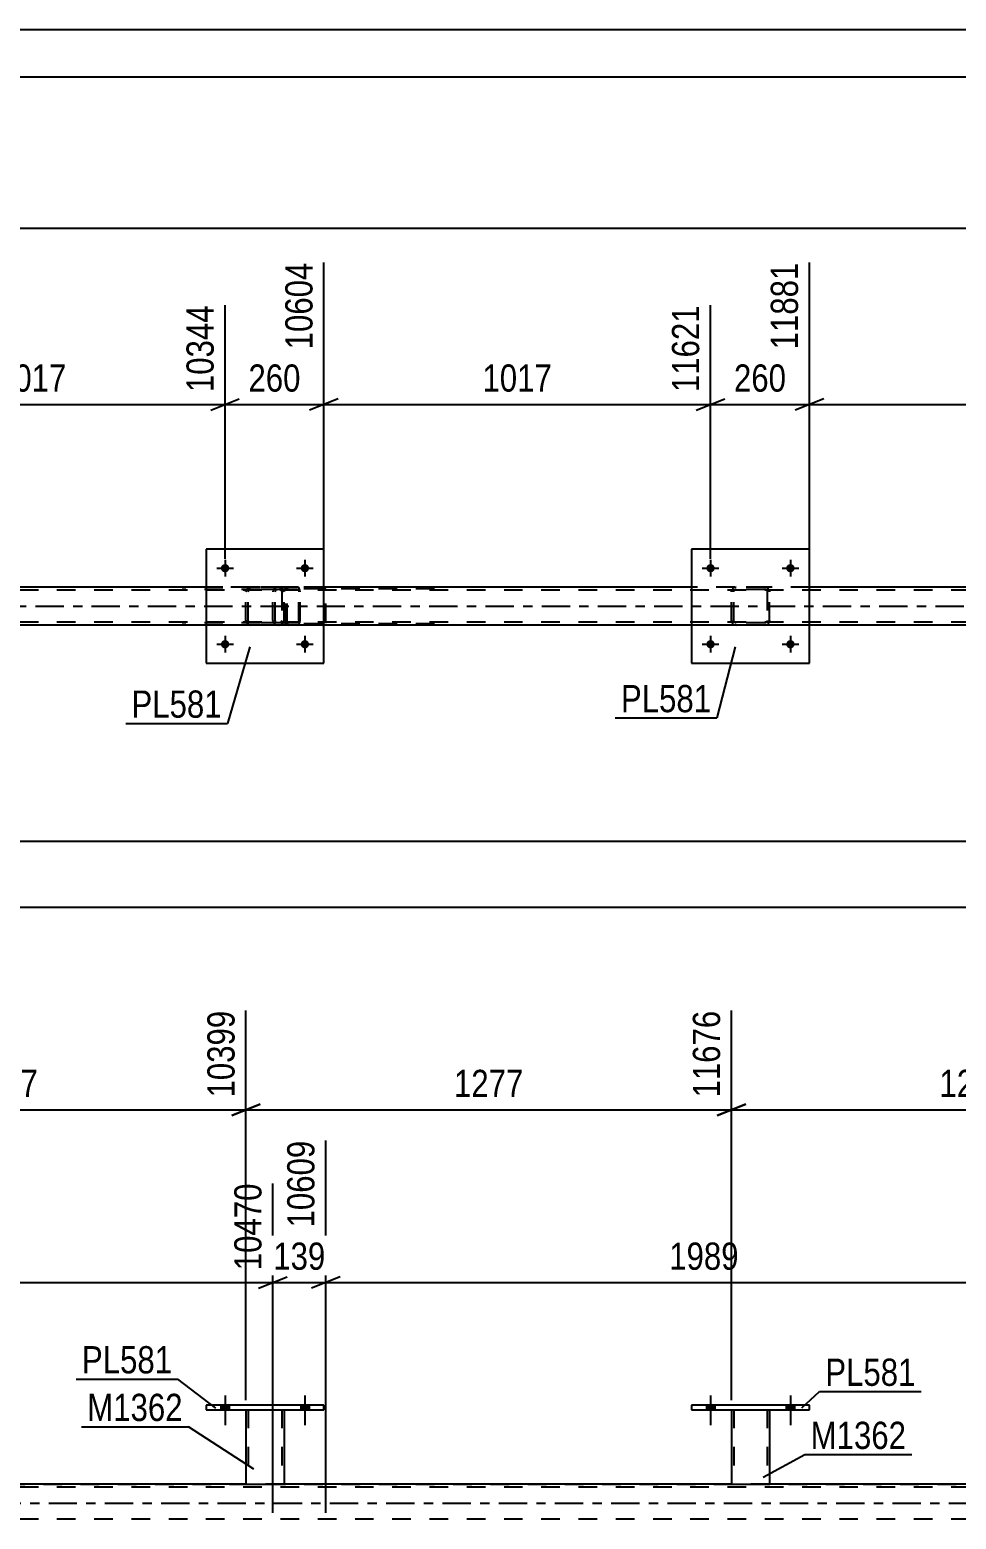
# Model space of a CAD drawing. Header units: millimetres. Extents: x -74 to 767, y -439 to 155.
# Drawn here: x 384.3 to 481.8, y -1.7 to 155 of the extents above; entities that cross this region are included whole.
import ezdxf

# ---------------------------------------------------------------- set-up
doc = ezdxf.new("R2010")
doc.units = ezdxf.units.MM
doc.linetypes.add('DXK_LINE_DOT2', pattern=[3.9198, 1.9599, -1.9599])
doc.linetypes.add('DXK_LINE_DOT3', pattern=[5.9187, 2.979, -0.9799, 0.9799, -0.9799])
doc.styles.add('Arial Narrow', font='ARIALN.TTF', dxfattribs={"height": 0.2})

# ---------------------------------------------------------------- blocks, each defined once
blk = doc.blocks.new('Unknown-814185030-1135')
at = {"color": 5, "linetype": 'Continuous'}
for p, q in [((767.06, 155), (-73.94, 155)), ((762.06, 150), (-68.94, 150))]:
    blk.add_line(p, q, dxfattribs=at)
blk = doc.blocks.new('Bolt-814185030-2474 - 2456')
at = {"linetype": 'Continuous'}
for points in [[(456.35, 98.36, -1), (455.47, 98.36, -1)], [(464.75, 98.36, -1), (463.87, 98.36, -1)]]:
    blk.add_hatch(color=1, dxfattribs=at).paths.add_polyline_path(points)
at = {"color": 1, "linetype": 'Continuous'}
for p, q in [((455.91, 99.24), (455.91, 97.48)), ((464.31, 99.24), (464.31, 97.48)), ((455.03, 98.36), (456.79, 98.36)), ((463.43, 98.36), (465.19, 98.36))]:
    blk.add_line(p, q, dxfattribs=at)
blk = doc.blocks.new('Bolt-814185030-2475 - 2456')
at = {"linetype": 'Continuous'}
for points in [[(456.35, 90.36, -1), (455.47, 90.36, -1)], [(464.75, 90.36, -1), (463.87, 90.36, -1)]]:
    blk.add_hatch(color=1, dxfattribs=at).paths.add_polyline_path(points)
at = {"color": 1, "linetype": 'Continuous'}
for p, q in [((455.91, 91.24), (455.91, 89.48)), ((464.31, 91.24), (464.31, 89.48)), ((455.03, 90.36), (456.79, 90.36)), ((463.43, 90.36), (465.19, 90.36))]:
    blk.add_line(p, q, dxfattribs=at)
blk = doc.blocks.new('Bolt-814185030-2476 - 2456')
at = {"linetype": 'Continuous'}
for points in [[(405.27, 98.36, -1), (404.39, 98.36, -1)], [(413.67, 98.36, -1), (412.79, 98.36, -1)]]:
    blk.add_hatch(color=1, dxfattribs=at).paths.add_polyline_path(points)
at = {"color": 1, "linetype": 'Continuous'}
for p, q in [((404.83, 99.24), (404.83, 97.48)), ((413.23, 99.24), (413.23, 97.48)), ((403.95, 98.36), (405.71, 98.36)), ((412.35, 98.36), (414.11, 98.36))]:
    blk.add_line(p, q, dxfattribs=at)
blk = doc.blocks.new('Bolt-814185030-2477 - 2456')
at = {"linetype": 'Continuous'}
for points in [[(405.27, 90.36, -1), (404.39, 90.36, -1)], [(413.67, 90.36, -1), (412.79, 90.36, -1)]]:
    blk.add_hatch(color=1, dxfattribs=at).paths.add_polyline_path(points)
at = {"color": 1, "linetype": 'Continuous'}
for p, q in [((404.83, 91.24), (404.83, 89.48)), ((413.23, 91.24), (413.23, 89.48)), ((403.95, 90.36), (405.71, 90.36)), ((412.35, 90.36), (414.11, 90.36))]:
    blk.add_line(p, q, dxfattribs=at)
blk = doc.blocks.new('Part-814185030-2602 - 2456')
at = {"color": 7, "linetype": 'DXK_LINE_DOT2'}
for p, q in [((639.97, 96.04), (35.67, 96.04)), ((415.23, 96.36), (402.83, 96.36)), ((466.31, 96.36), (453.91, 96.36)), ((639.97, 92.68), (35.67, 92.68)), ((636.85, 92.36), (45.27, 92.36)), ((415.23, 92.36), (402.83, 92.36)), ((466.31, 92.36), (453.91, 92.36))]:
    blk.add_line(p, q, dxfattribs=at)
at = {"color": 2, "linetype": 'Continuous'}
for p, q in [((402.83, 96.36), (364.15, 96.36)), ((453.91, 96.36), (415.23, 96.36)), ((504.99, 96.36), (466.31, 96.36)), ((402.83, 92.36), (364.15, 92.36)), ((453.91, 92.36), (415.23, 92.36)), ((504.99, 92.36), (466.31, 92.36))]:
    blk.add_line(p, q, dxfattribs=at)
at = {"color": 7, "linetype": 'DXK_LINE_DOT3'}
blk.add_line((35.67, 94.36), (639.97, 94.36), dxfattribs=at)
blk = doc.blocks.new('Part-814185030-2545 - 2456')
at = {"color": 2, "linetype": 'Continuous'}
for p, q in [((466.31, 100.36), (453.91, 100.36)), ((453.91, 100.36), (453.91, 88.36)), ((466.31, 88.36), (466.31, 100.36)), ((453.91, 88.36), (466.31, 88.36))]:
    blk.add_line(p, q, dxfattribs=at)
blk = doc.blocks.new('Part-814185030-2546 - 2456')
at = {"color": 7, "linetype": 'DXK_LINE_DOT2'}
for p, q in [((458.11, 95.88), (458.15, 96.07)), ((458.15, 96.07), (458.11, 95.88)), ((458.11, 92.84), (458.11, 95.88)), ((458.35, 95.88), (458.37, 95.98)), ((458.35, 92.84), (458.35, 95.88)), ((458.37, 95.98), (458.42, 96.05)), ((458.41, 96.33), (458.59, 96.36)), ((458.59, 96.36), (458.41, 96.33)), ((458.42, 96.05), (458.5, 96.11)), ((458.5, 96.11), (458.59, 96.12)), ((461.63, 96.36), (458.59, 96.36)), ((461.63, 96.12), (458.59, 96.12)), ((461.63, 96.36), (461.81, 96.33)), ((461.81, 96.33), (461.63, 96.36)), ((461.63, 96.12), (461.72, 96.11)), ((461.72, 96.11), (461.8, 96.05)), ((461.8, 96.05), (461.85, 95.98)), ((461.85, 95.98), (461.87, 95.88)), ((461.87, 95.88), (461.87, 92.84)), ((462.07, 96.07), (462.11, 95.88)), ((462.11, 95.88), (462.07, 96.07)), ((462.11, 92.84), (462.11, 95.88)), ((458.15, 92.66), (458.11, 92.84)), ((458.11, 92.84), (458.15, 92.66)), ((458.37, 92.75), (458.35, 92.84)), ((458.42, 92.67), (458.37, 92.75)), ((458.5, 92.62), (458.42, 92.67)), ((458.59, 92.6), (458.5, 92.62)), ((461.63, 92.6), (458.59, 92.6)), ((461.72, 92.62), (461.63, 92.6)), ((461.8, 92.67), (461.72, 92.62)), ((461.85, 92.75), (461.8, 92.67)), ((461.87, 92.84), (461.85, 92.75)), ((462.11, 92.84), (462.07, 92.66)), ((462.07, 92.66), (462.11, 92.84)), ((458.59, 92.36), (458.41, 92.4)), ((458.41, 92.4), (458.59, 92.36)), ((461.63, 92.36), (458.59, 92.36)), ((461.81, 92.4), (461.63, 92.36)), ((461.63, 92.36), (461.81, 92.4))]:
    blk.add_line(p, q, dxfattribs=at)
at = {"color": 7, "linetype": 'DXK_LINE_DOT3'}
blk.add_line((460.11, 94.36), (460.11, 94.36), dxfattribs=at)
at = {"color": 7, "linetype": 'DXK_LINE_DOT2'}
for centre, start, end in [((458.59, 95.88), 112.5, 157.5), ((458.59, 95.88), 112.5, 157.5), ((461.63, 95.88), 22.5, 67.5), ((461.63, 95.88), 22.5, 67.5), ((458.59, 92.84), 202.5, 247.5), ((458.59, 92.84), 202.5, 247.5), ((461.63, 92.84), 292.5, 337.5), ((461.63, 92.84), 292.5, 337.5)]:
    blk.add_arc(centre, 0.48, start, end, dxfattribs=at)
blk = doc.blocks.new('Part-814185030-2551 - 2456')
at = {"color": 2, "linetype": 'Continuous'}
for p, q in [((415.23, 100.36), (402.83, 100.36)), ((402.83, 100.36), (402.83, 88.36)), ((415.23, 88.36), (415.23, 100.36)), ((402.83, 88.36), (415.23, 88.36))]:
    blk.add_line(p, q, dxfattribs=at)
blk = doc.blocks.new('Part-814185030-2552 - 2456')
at = {"color": 7, "linetype": 'DXK_LINE_DOT2'}
for p, q in [((407.03, 95.88), (407.07, 96.07)), ((407.07, 96.07), (407.03, 95.88)), ((407.03, 92.84), (407.03, 95.88)), ((407.27, 95.88), (407.29, 95.98)), ((407.27, 92.84), (407.27, 95.88)), ((407.29, 95.98), (407.34, 96.05)), ((407.33, 96.33), (407.51, 96.36)), ((407.51, 96.36), (407.33, 96.33)), ((407.34, 96.05), (407.42, 96.11)), ((407.42, 96.11), (407.51, 96.12)), ((410.55, 96.36), (407.51, 96.36)), ((410.55, 96.12), (407.51, 96.12)), ((410.55, 96.36), (410.73, 96.33)), ((410.73, 96.33), (410.55, 96.36)), ((410.55, 96.12), (410.64, 96.11)), ((410.64, 96.11), (410.72, 96.05)), ((410.72, 96.05), (410.77, 95.98)), ((410.77, 95.98), (410.79, 95.88)), ((410.79, 95.88), (410.79, 92.84)), ((410.99, 96.07), (411.03, 95.88)), ((411.03, 95.88), (410.99, 96.07)), ((411.03, 92.84), (411.03, 95.88)), ((407.07, 92.66), (407.03, 92.84)), ((407.03, 92.84), (407.07, 92.66)), ((407.29, 92.75), (407.27, 92.84)), ((407.34, 92.67), (407.29, 92.75)), ((407.42, 92.62), (407.34, 92.67)), ((407.51, 92.6), (407.42, 92.62)), ((410.55, 92.6), (407.51, 92.6)), ((410.64, 92.62), (410.55, 92.6)), ((410.72, 92.67), (410.64, 92.62)), ((410.77, 92.75), (410.72, 92.67)), ((410.79, 92.84), (410.77, 92.75)), ((411.03, 92.84), (410.99, 92.66)), ((410.99, 92.66), (411.03, 92.84)), ((407.51, 92.36), (407.33, 92.4)), ((407.33, 92.4), (407.51, 92.36)), ((410.55, 92.36), (407.51, 92.36)), ((410.73, 92.4), (410.55, 92.36)), ((410.55, 92.36), (410.73, 92.4))]:
    blk.add_line(p, q, dxfattribs=at)
at = {"color": 7, "linetype": 'DXK_LINE_DOT3'}
blk.add_line((409.03, 94.36), (409.03, 94.36), dxfattribs=at)
at = {"color": 7, "linetype": 'DXK_LINE_DOT2'}
for centre, start, end in [((407.51, 95.88), 112.5, 157.5), ((407.51, 95.88), 112.5, 157.5), ((410.55, 95.88), 22.5, 67.5), ((410.55, 95.88), 22.5, 67.5), ((407.51, 92.84), 202.5, 247.5), ((407.51, 92.84), 202.5, 247.5), ((410.55, 92.84), 292.5, 337.5), ((410.55, 92.84), 292.5, 337.5)]:
    blk.add_arc(centre, 0.48, start, end, dxfattribs=at)
blk = doc.blocks.new('Part-814185030-2630 - 2456')
at = {"color": 7, "linetype": 'DXK_LINE_DOT2'}
for p, q in [((411.2, 96.17), (411.18, 96.04)), ((411.18, 92.68), (411.18, 96.04)), ((411.35, 96.04), (411.36, 96.11)), ((411.35, 92.68), (411.35, 96.04)), ((411.36, 96.11), (411.4, 96.16)), ((411.52, 96.36), (411.39, 96.34)), ((411.4, 96.16), (411.45, 96.19)), ((411.45, 96.19), (411.52, 96.2)), ((426.85, 96.36), (411.52, 96.36)), ((426.85, 96.2), (411.52, 96.2)), ((415.22, 96.34), (415.09, 96.36)), ((415.09, 96.2), (415.16, 96.19)), ((415.16, 96.19), (415.21, 96.16)), ((415.21, 96.16), (415.25, 96.11)), ((415.25, 96.11), (415.26, 96.04)), ((415.26, 92.68), (415.26, 96.04)), ((415.43, 96.04), (415.41, 96.17)), ((415.43, 92.68), (415.43, 96.04)), ((411.18, 92.68), (411.2, 92.56)), ((411.36, 92.62), (411.35, 92.68)), ((411.4, 92.57), (411.36, 92.62)), ((411.45, 92.54), (411.4, 92.57)), ((411.52, 92.52), (411.45, 92.54)), ((426.85, 92.52), (411.52, 92.52)), ((415.16, 92.54), (415.09, 92.52)), ((415.21, 92.57), (415.16, 92.54)), ((415.25, 92.62), (415.21, 92.57)), ((415.26, 92.68), (415.25, 92.62)), ((415.41, 92.56), (415.43, 92.68)), ((411.39, 92.39), (411.52, 92.36)), ((426.85, 92.36), (411.52, 92.36)), ((415.09, 92.36), (415.22, 92.39))]:
    blk.add_line(p, q, dxfattribs=at)
for centre, start, end in [((411.5, 96.03), 110.7583, 155.68), ((415.11, 96.03), 24.32, 69.2417), ((411.5, 92.7), 204.32, 249.2417)]:
    blk.add_arc(centre, 0.331, start, end, dxfattribs=at)
blk = doc.blocks.new('Part-814185030-2660 - 2456')
at = {"color": 7, "linetype": 'DXK_LINE_DOT2'}
for p, q in [((412.45, 96.36), (400.3, 96.36)), ((412.45, 96.12), (400.3, 96.12)), ((409.9, 96.07), (409.86, 95.88)), ((409.86, 92.84), (409.86, 95.88)), ((410.11, 95.88), (410.13, 95.98)), ((410.11, 92.84), (410.11, 95.88)), ((410.13, 95.98), (410.18, 96.05)), ((410.36, 96.36), (410.17, 96.33)), ((410.18, 96.05), (410.26, 96.11)), ((410.26, 96.11), (410.36, 96.12)), ((411.18, 96.12), (411.18, 96.36)), ((412.56, 96.33), (412.45, 96.36)), ((412.45, 96.12), (412.5, 96.11)), ((412.5, 96.11), (412.55, 96.05)), ((412.55, 96.05), (412.58, 95.98)), ((412.64, 96.22), (412.56, 96.33)), ((412.58, 95.98), (412.59, 95.88)), ((412.59, 92.84), (412.59, 95.88)), ((412.7, 96.07), (412.64, 96.22)), ((412.72, 95.88), (412.7, 96.07)), ((412.72, 92.84), (412.72, 95.88)), ((412.45, 92.6), (400.3, 92.6)), ((409.86, 92.84), (409.9, 92.66)), ((410.13, 92.75), (410.11, 92.84)), ((410.18, 92.67), (410.13, 92.75)), ((410.26, 92.62), (410.18, 92.67)), ((410.36, 92.6), (410.26, 92.62)), ((411.18, 92.36), (411.18, 92.6)), ((412.5, 92.62), (412.45, 92.6)), ((412.55, 92.67), (412.5, 92.62)), ((412.58, 92.75), (412.55, 92.67)), ((412.56, 92.4), (412.64, 92.5)), ((412.59, 92.84), (412.58, 92.75)), ((412.64, 92.5), (412.7, 92.66)), ((412.7, 92.66), (412.72, 92.84)), ((412.45, 92.36), (400.3, 92.36)), ((410.17, 92.4), (410.36, 92.36)), ((412.45, 92.36), (412.56, 92.4))]:
    blk.add_line(p, q, dxfattribs=at)
for centre, start, end in [((410.35, 95.87), 111.1941, 156.1506), ((410.35, 92.86), 203.8494, 248.8059)]:
    blk.add_arc(centre, 0.492, start, end, dxfattribs=at)
blk = doc.blocks.new('Bolt-814185030-3470 - 3452')
at = {"linetype": 'Continuous'}
for points in [[(455.47, 9.84), (456.35, 9.84), (456.35, 10.32), (455.47, 10.32)], [(463.87, 9.84), (464.75, 9.84), (464.75, 10.32), (463.87, 10.32)]]:
    blk.add_hatch(color=1, dxfattribs=at).paths.add_polyline_path(points)
at = {"color": 1, "linetype": 'Continuous'}
for p, q in [((455.91, 11.32), (455.91, 8.2)), ((464.31, 11.32), (464.31, 8.2)), ((455.47, 10.32), (455.47, 9.84)), ((456.35, 10.32), (456.35, 9.84)), ((463.87, 10.32), (463.87, 9.84)), ((464.75, 10.32), (464.75, 9.84))]:
    blk.add_line(p, q, dxfattribs=at)
blk = doc.blocks.new('Part-814185030-3587 - 3452')
at = {"color": 2, "linetype": 'Continuous'}
for p, q in [((453.91, 10.32), (453.91, 9.84)), ((466.31, 10.32), (453.91, 10.32)), ((453.91, 9.84), (466.31, 9.84)), ((466.31, 9.84), (466.31, 10.32))]:
    blk.add_line(p, q, dxfattribs=at)
blk = doc.blocks.new('Bolt-814185030-3471 - 3452')
at = {"linetype": 'Continuous'}
for points in [[(455.47, 9.84), (456.35, 9.84), (456.35, 10.32), (455.47, 10.32)], [(463.87, 9.84), (464.75, 9.84), (464.75, 10.32), (463.87, 10.32)]]:
    blk.add_hatch(color=1, dxfattribs=at).paths.add_polyline_path(points)
at = {"color": 1, "linetype": 'Continuous'}
for p, q in [((455.91, 11.32), (455.91, 8.2)), ((464.31, 11.32), (464.31, 8.2)), ((455.47, 10.32), (455.47, 9.84)), ((456.35, 10.32), (456.35, 9.84)), ((463.87, 10.32), (463.87, 9.84)), ((464.75, 10.32), (464.75, 9.84))]:
    blk.add_line(p, q, dxfattribs=at)
blk = doc.blocks.new('Bolt-814185030-3472 - 3452')
at = {"linetype": 'Continuous'}
for points in [[(404.39, 9.84), (405.27, 9.84), (405.27, 10.32), (404.39, 10.32)], [(412.79, 9.84), (413.67, 9.84), (413.67, 10.32), (412.79, 10.32)]]:
    blk.add_hatch(color=1, dxfattribs=at).paths.add_polyline_path(points)
at = {"color": 1, "linetype": 'Continuous'}
for p, q in [((404.83, 11.32), (404.83, 8.2)), ((413.23, 11.32), (413.23, 8.2)), ((404.39, 10.32), (404.39, 9.84)), ((405.27, 10.32), (405.27, 9.84)), ((412.79, 10.32), (412.79, 9.84)), ((413.67, 10.32), (413.67, 9.84))]:
    blk.add_line(p, q, dxfattribs=at)
blk = doc.blocks.new('Bolt-814185030-3473 - 3452')
at = {"linetype": 'Continuous'}
for points in [[(404.39, 9.84), (405.27, 9.84), (405.27, 10.32), (404.39, 10.32)], [(412.79, 9.84), (413.67, 9.84), (413.67, 10.32), (412.79, 10.32)]]:
    blk.add_hatch(color=1, dxfattribs=at).paths.add_polyline_path(points)
at = {"color": 1, "linetype": 'Continuous'}
for p, q in [((404.83, 11.32), (404.83, 8.2)), ((413.23, 11.32), (413.23, 8.2)), ((404.39, 10.32), (404.39, 9.84)), ((405.27, 10.32), (405.27, 9.84)), ((412.79, 10.32), (412.79, 9.84)), ((413.67, 10.32), (413.67, 9.84))]:
    blk.add_line(p, q, dxfattribs=at)
blk = doc.blocks.new('Part-814185030-3592 - 3452')
at = {"color": 2, "linetype": 'Continuous'}
for p, q in [((458.11, 9.84), (458.11, 2)), ((462.11, 9.84), (462.11, 2)), ((458.11, 2), (462.11, 2))]:
    blk.add_line(p, q, dxfattribs=at)
at = {"color": 7, "linetype": 'DXK_LINE_DOT2'}
for p, q in [((458.11, 9.84), (462.11, 9.84)), ((458.11, 9.84), (458.11, 9.84)), ((458.11, 9.84), (458.11, 9.84)), ((458.35, 9.84), (458.35, 2)), ((461.87, 9.84), (461.87, 2)), ((462.11, 9.84), (462.11, 9.84)), ((462.11, 9.84), (462.11, 9.84)), ((461.81, 2), (461.85, 2)), ((461.81, 2), (461.85, 2)), ((461.85, 2), (461.87, 2)), ((461.85, 2), (461.87, 2))]:
    blk.add_line(p, q, dxfattribs=at)
blk = doc.blocks.new('Part-814185030-3597 - 3452')
at = {"color": 2, "linetype": 'Continuous'}
for p, q in [((402.83, 10.32), (402.83, 9.84)), ((415.23, 10.32), (402.83, 10.32)), ((402.83, 9.84), (415.23, 9.84)), ((415.23, 9.84), (415.23, 10.32))]:
    blk.add_line(p, q, dxfattribs=at)
blk = doc.blocks.new('Part-814185030-3602 - 3452')
at = {"color": 2, "linetype": 'Continuous'}
for p, q in [((407.03, 9.84), (407.03, 2)), ((411.03, 9.84), (411.03, 2)), ((407.03, 2), (411.03, 2))]:
    blk.add_line(p, q, dxfattribs=at)
at = {"color": 7, "linetype": 'DXK_LINE_DOT2'}
for p, q in [((407.03, 9.84), (411.03, 9.84)), ((407.03, 9.84), (407.03, 9.84)), ((407.03, 9.84), (407.03, 9.84)), ((407.27, 9.84), (407.27, 2)), ((410.79, 9.84), (410.79, 2)), ((411.03, 9.84), (411.03, 9.84)), ((411.03, 9.84), (411.03, 9.84)), ((410.73, 2), (410.77, 2)), ((410.73, 2), (410.77, 2)), ((410.77, 2), (410.79, 2)), ((410.77, 2), (410.79, 2))]:
    blk.add_line(p, q, dxfattribs=at)
blk = doc.blocks.new('Part-814185030-3752 - 3452')
at = {"color": 7, "linetype": 'DXK_LINE_DOT2'}
for p, q in [((639.97, 1.68), (25.23, 1.68)), ((64.29, 2), (639.97, 2)), ((411.03, 2), (407.03, 2)), ((462.11, 2), (458.11, 2)), ((639.97, -1.68), (25.23, -1.68))]:
    blk.add_line(p, q, dxfattribs=at)
at = {"color": 2, "linetype": 'Continuous'}
for p, q in [((407.03, 2), (359.95, 2)), ((458.11, 2), (411.03, 2)), ((509.19, 2), (462.11, 2))]:
    blk.add_line(p, q, dxfattribs=at)
at = {"color": 7, "linetype": 'DXK_LINE_DOT3'}
blk.add_line((25.23, 0), (639.97, 0), dxfattribs=at)
blk = doc.blocks.new('StraightDimension-814185030-11353 - 2456')
at = {"color": 7, "linetype": 'Continuous'}
for p, q in [((466.31, 97.36), (466.31, 130.52)), ((506.99, 99.36), (506.99, 126.02)), ((467.81, 116.18), (464.81, 114.98)), ((505.49, 114.98), (508.49, 116.18)), ((466.31, 115.58), (506.99, 115.58))]:
    blk.add_line(p, q, dxfattribs=at)
at = {"color": 0, "linetype": 'Continuous'}
blk.add_wipeout([(506.39, 126.62), (502.19, 126.62), (502.19, 116.28), (506.39, 116.28)], dxfattribs=at)
at = {"color": 0}
blk.add_wipeout([(490.91, 116.33), (490.91, 120.53), (482.39, 120.53), (482.39, 116.33)], dxfattribs=at)
at = {"color": 3, "linetype": 'Continuous', "style": 'Arial Narrow'}
blk.add_text('12898', height=2.863, rotation=90.0002, dxfattribs=at).set_placement((505.79, 116.88))
at = {"color": 3, "style": 'Arial Narrow'}
blk.add_text('1017', height=2.863, dxfattribs=at).set_placement((482.99, 116.93))
blk = doc.blocks.new('StraightDimension-814185030-2803 - 2456')
at = {"color": 7, "linetype": 'Continuous'}
blk.add_line((10.44, 62.69), (639.97, 62.69), dxfattribs=at)
blk = doc.blocks.new('StraightDimension-814185030-2931 - 2456')
at = {"color": 7, "linetype": 'Continuous'}
blk.add_line((9.8, 134.12), (640.61, 134.12), dxfattribs=at)
blk = doc.blocks.new('StraightDimension-814185030-2954 - 2456')
at = {"color": 7, "linetype": 'Continuous'}
blk.add_line((74.46, 69.63), (639.97, 69.63), dxfattribs=at)
blk = doc.blocks.new('StraightDimension-814185030-11354 - 2456')
at = {"color": 7, "linetype": 'Continuous'}
for p, q in [((466.31, 97.36), (466.31, 130.52)), ((455.91, 99.36), (455.91, 126.02)), ((454.41, 114.98), (457.41, 116.18)), ((467.81, 116.18), (464.81, 114.98)), ((455.91, 115.58), (466.31, 115.58))]:
    blk.add_line(p, q, dxfattribs=at)
at = {"color": 0}
blk.add_wipeout([(464.45, 116.33), (464.45, 120.53), (457.77, 120.53), (457.77, 116.33)], dxfattribs=at)
at = {"color": 3, "style": 'Arial Narrow'}
blk.add_text('260', height=2.863, dxfattribs=at).set_placement((458.37, 116.93))
at = {"color": 0, "linetype": 'Continuous'}
blk.add_wipeout([(465.71, 131.12), (461.51, 131.12), (461.51, 120.78), (465.71, 120.78)], dxfattribs=at)
at = {"color": 3, "linetype": 'Continuous', "style": 'Arial Narrow'}
blk.add_text('11881', height=2.863, rotation=90.0002, dxfattribs=at).set_placement((465.11, 121.38))
blk = doc.blocks.new('StraightDimension-814185030-11355 - 2456')
at = {"color": 7, "linetype": 'Continuous'}
for p, q in [((415.23, 97.36), (415.23, 130.52)), ((455.91, 99.36), (455.91, 126.02)), ((416.73, 116.18), (413.73, 114.98)), ((454.41, 114.98), (457.41, 116.18)), ((415.23, 115.58), (455.91, 115.58))]:
    blk.add_line(p, q, dxfattribs=at)
at = {"color": 0, "linetype": 'Continuous'}
blk.add_wipeout([(455.31, 126.62), (451.11, 126.62), (451.11, 116.28), (455.31, 116.28)], dxfattribs=at)
at = {"color": 0}
blk.add_wipeout([(439.83, 116.33), (439.83, 120.53), (431.31, 120.53), (431.31, 116.33)], dxfattribs=at)
at = {"color": 3, "linetype": 'Continuous', "style": 'Arial Narrow'}
blk.add_text('11621', height=2.863, rotation=90.0002, dxfattribs=at).set_placement((454.71, 116.88))
at = {"color": 3, "style": 'Arial Narrow'}
blk.add_text('1017', height=2.863, dxfattribs=at).set_placement((431.91, 116.93))
blk = doc.blocks.new('StraightDimension-814185030-11356 - 2456')
at = {"color": 7, "linetype": 'Continuous'}
for p, q in [((415.23, 97.36), (415.23, 130.52)), ((404.83, 99.36), (404.83, 126.02)), ((403.33, 114.98), (406.33, 116.18)), ((416.73, 116.18), (413.73, 114.98)), ((404.83, 115.58), (415.23, 115.58))]:
    blk.add_line(p, q, dxfattribs=at)
at = {"color": 0}
blk.add_wipeout([(413.37, 116.33), (413.37, 120.53), (406.69, 120.53), (406.69, 116.33)], dxfattribs=at)
at = {"color": 3, "style": 'Arial Narrow'}
blk.add_text('260', height=2.863, dxfattribs=at).set_placement((407.29, 116.93))
at = {"color": 0, "linetype": 'Continuous'}
blk.add_wipeout([(414.63, 131.12), (410.43, 131.12), (410.43, 120.78), (414.63, 120.78)], dxfattribs=at)
at = {"color": 3, "linetype": 'Continuous', "style": 'Arial Narrow'}
blk.add_text('10604', height=2.863, rotation=90.0002, dxfattribs=at).set_placement((414.03, 121.38))
blk = doc.blocks.new('StraightDimension-814185030-11357 - 2456')
at = {"color": 7, "linetype": 'Continuous'}
for p, q in [((364.15, 97.36), (364.15, 128.69)), ((404.83, 99.36), (404.83, 126.02)), ((365.65, 116.18), (362.65, 114.98)), ((403.33, 114.98), (406.33, 116.18)), ((364.15, 115.58), (404.83, 115.58))]:
    blk.add_line(p, q, dxfattribs=at)
at = {"color": 0, "linetype": 'Continuous'}
blk.add_wipeout([(404.23, 126.62), (400.03, 126.62), (400.03, 116.28), (404.23, 116.28)], dxfattribs=at)
at = {"color": 0}
blk.add_wipeout([(388.75, 116.33), (388.75, 120.53), (380.23, 120.53), (380.23, 116.33)], dxfattribs=at)
at = {"color": 3, "linetype": 'Continuous', "style": 'Arial Narrow'}
blk.add_text('10344', height=2.863, rotation=90.0002, dxfattribs=at).set_placement((403.63, 116.88))
at = {"color": 3, "style": 'Arial Narrow'}
blk.add_text('1017', height=2.863, dxfattribs=at).set_placement((380.83, 116.93))
blk = doc.blocks.new('StraightDimension-814185030-4367 - 3452')
at = {"color": 7, "linetype": 'Continuous'}
for p, q in [((330.3, -1), (330.3, 36.32)), ((409.86, -1), (409.86, 33.65)), ((331.8, 23.81), (328.8, 22.61)), ((408.36, 22.61), (411.36, 23.81)), ((330.3, 23.21), (409.86, 23.21))]:
    blk.add_line(p, q, dxfattribs=at)
at = {"color": 0, "linetype": 'Continuous'}
blk.add_wipeout([(409.26, 34.25), (405.06, 34.25), (405.06, 23.91), (409.26, 23.91)], dxfattribs=at)
at = {"color": 0}
blk.add_wipeout([(374.33, 23.96), (374.33, 28.16), (365.82, 28.16), (365.82, 23.96)], dxfattribs=at)
at = {"color": 3, "linetype": 'Continuous', "style": 'Arial Narrow'}
blk.add_text('10470', height=2.863, rotation=90.0002, dxfattribs=at).set_placement((408.66, 24.51))
at = {"color": 3, "style": 'Arial Narrow'}
blk.add_text('1989', height=2.863, dxfattribs=at).set_placement((366.42, 24.56))
blk = doc.blocks.new('StraightDimension-814185030-4319 - 3452')
at = {"color": 7, "linetype": 'Continuous'}
for p, q in [((415.43, -1), (415.43, 38.15)), ((494.99, -1), (494.99, 33.65)), ((416.93, 23.81), (413.93, 22.61)), ((493.49, 22.61), (496.49, 23.81)), ((415.43, 23.21), (494.99, 23.21))]:
    blk.add_line(p, q, dxfattribs=at)
at = {"color": 0, "linetype": 'Continuous'}
blk.add_wipeout([(494.39, 34.25), (490.19, 34.25), (490.19, 23.91), (494.39, 23.91)], dxfattribs=at)
at = {"color": 0}
blk.add_wipeout([(459.47, 23.96), (459.47, 28.16), (450.96, 28.16), (450.96, 23.96)], dxfattribs=at)
at = {"color": 3, "linetype": 'Continuous', "style": 'Arial Narrow'}
blk.add_text('12598', height=2.863, rotation=90.0002, dxfattribs=at).set_placement((493.79, 24.51))
at = {"color": 3, "style": 'Arial Narrow'}
blk.add_text('1989', height=2.863, dxfattribs=at).set_placement((451.56, 24.56))
blk = doc.blocks.new('StraightDimension-814185030-4343 - 3452')
at = {"color": 7, "linetype": 'Continuous'}
for p, q in [((415.43, -1), (415.43, 38.15)), ((409.86, -1), (409.86, 33.65)), ((408.36, 22.61), (411.36, 23.81)), ((416.93, 23.81), (413.93, 22.61)), ((409.86, 23.21), (415.43, 23.21))]:
    blk.add_line(p, q, dxfattribs=at)
at = {"color": 0}
blk.add_wipeout([(415.99, 23.96), (415.99, 28.16), (409.3, 28.16), (409.3, 23.96)], dxfattribs=at)
at = {"color": 3, "style": 'Arial Narrow'}
blk.add_text('139', height=2.863, dxfattribs=at).set_placement((409.9, 24.56))
at = {"color": 0, "linetype": 'Continuous'}
blk.add_wipeout([(414.83, 38.75), (410.63, 38.75), (410.63, 28.41), (414.83, 28.41)], dxfattribs=at)
at = {"color": 3, "linetype": 'Continuous', "style": 'Arial Narrow'}
blk.add_text('10609', height=2.863, rotation=90.0002, dxfattribs=at).set_placement((414.23, 29.01))
blk = doc.blocks.new('StraightDimension-814185030-10003 - 3452')
at = {"color": 7, "linetype": 'Continuous'}
for p, q in [((458.11, 10.84), (458.11, 51.82)), ((509.19, 10.84), (509.19, 51.82)), ((459.61, 41.98), (456.61, 40.78)), ((458.11, 41.38), (509.19, 41.38)), ((507.69, 40.78), (510.69, 41.98))]:
    blk.add_line(p, q, dxfattribs=at)
at = {"color": 0, "linetype": 'Continuous'}
blk.add_wipeout([(508.59, 52.42), (504.39, 52.42), (504.39, 42.08), (508.59, 42.08)], dxfattribs=at)
at = {"color": 0}
blk.add_wipeout([(487.91, 42.13), (487.91, 46.33), (479.39, 46.33), (479.39, 42.13)], dxfattribs=at)
at = {"color": 3, "linetype": 'Continuous', "style": 'Arial Narrow'}
blk.add_text('12953', height=2.863, rotation=90.0002, dxfattribs=at).set_placement((507.99, 42.68))
at = {"color": 3, "style": 'Arial Narrow'}
blk.add_text('1277', height=2.863, dxfattribs=at).set_placement((479.99, 42.73))
blk = doc.blocks.new('StraightDimension-814185030-10004 - 3452')
at = {"color": 7, "linetype": 'Continuous'}
for p, q in [((407.03, 10.84), (407.03, 51.82)), ((458.11, 10.84), (458.11, 51.82)), ((408.53, 41.98), (405.53, 40.78)), ((407.03, 41.38), (458.11, 41.38)), ((456.61, 40.78), (459.61, 41.98))]:
    blk.add_line(p, q, dxfattribs=at)
at = {"color": 0, "linetype": 'Continuous'}
blk.add_wipeout([(457.51, 52.42), (453.31, 52.42), (453.31, 42.08), (457.51, 42.08)], dxfattribs=at)
at = {"color": 0}
blk.add_wipeout([(436.83, 42.13), (436.83, 46.33), (428.31, 46.33), (428.31, 42.13)], dxfattribs=at)
at = {"color": 3, "linetype": 'Continuous', "style": 'Arial Narrow'}
blk.add_text('11676', height=2.863, rotation=90.0002, dxfattribs=at).set_placement((456.91, 42.68))
at = {"color": 3, "style": 'Arial Narrow'}
blk.add_text('1277', height=2.863, dxfattribs=at).set_placement((428.91, 42.73))
blk = doc.blocks.new('StraightDimension-814185030-10005 - 3452')
at = {"color": 7, "linetype": 'Continuous'}
for p, q in [((407.03, 10.84), (407.03, 51.82)), ((355.95, 10.84), (355.95, 49.99)), ((357.45, 41.98), (354.45, 40.78)), ((355.95, 41.38), (407.03, 41.38)), ((405.53, 40.78), (408.53, 41.98))]:
    blk.add_line(p, q, dxfattribs=at)
at = {"color": 0, "linetype": 'Continuous'}
blk.add_wipeout([(406.43, 52.42), (402.23, 52.42), (402.23, 42.08), (406.43, 42.08)], dxfattribs=at)
at = {"color": 0}
blk.add_wipeout([(385.75, 42.13), (385.75, 46.33), (377.23, 46.33), (377.23, 42.13)], dxfattribs=at)
at = {"color": 3, "linetype": 'Continuous', "style": 'Arial Narrow'}
blk.add_text('10399', height=2.863, rotation=90.0002, dxfattribs=at).set_placement((405.83, 42.68))
at = {"color": 3, "style": 'Arial Narrow'}
blk.add_text('1277', height=2.863, dxfattribs=at).set_placement((377.83, 42.73))
blk = doc.blocks.new('Mark-814185030-2541 - 2456')
at = {"color": 0}
blk.add_wipeout([(455.98, 83.21), (455.98, 86.21), (446.48, 86.21), (446.48, 83.21)], dxfattribs=at)
blk.add_wipeout([(455.98, 83.21), (455.98, 86.21), (446.48, 86.21), (446.48, 83.21)], dxfattribs=at)
at = {"color": 30, "linetype": 'Continuous'}
for p in [(458.51, 90.08), (445.88, 82.61)]:
    blk.add_line(p, (456.58, 82.61), dxfattribs=at)
at = {"color": 3, "style": 'Arial Narrow'}
blk.add_text('PL581', height=2.863, dxfattribs=at).set_placement((446.48, 83.21))
blk = doc.blocks.new('Mark-814185030-2547 - 2456')
at = {"color": 0}
blk.add_wipeout([(404.49, 82.63), (404.49, 85.63), (394.98, 85.63), (394.98, 82.63)], dxfattribs=at)
blk.add_wipeout([(404.49, 82.63), (404.49, 85.63), (394.98, 85.63), (394.98, 82.63)], dxfattribs=at)
at = {"color": 30, "linetype": 'Continuous'}
for p in [(407.43, 90.08), (394.38, 82.03)]:
    blk.add_line(p, (405.09, 82.03), dxfattribs=at)
at = {"color": 3, "style": 'Arial Narrow'}
blk.add_text('PL581', height=2.863, dxfattribs=at).set_placement((394.98, 82.63))
blk = doc.blocks.new('Mark-814185030-3583 - 3452')
at = {"color": 0}
blk.add_wipeout([(477.48, 12.35), (477.48, 15.35), (467.98, 15.35), (467.98, 12.35)], dxfattribs=at)
blk.add_wipeout([(477.48, 12.35), (477.48, 15.35), (467.98, 15.35), (467.98, 12.35)], dxfattribs=at)
at = {"color": 30, "linetype": 'Continuous'}
for p, q in [((465.52, 10.04), (467.38, 11.75)), ((467.38, 11.75), (478.08, 11.75))]:
    blk.add_line(p, q, dxfattribs=at)
at = {"color": 3, "style": 'Arial Narrow'}
blk.add_text('PL581', height=2.863, dxfattribs=at).set_placement((467.98, 12.35))
blk = doc.blocks.new('Mark-814185030-3588 - 3452')
at = {"color": 0}
blk.add_wipeout([(476.49, 5.71), (476.49, 8.71), (466.44, 8.71), (466.44, 5.71)], dxfattribs=at)
blk.add_wipeout([(476.49, 5.71), (476.49, 8.71), (466.44, 8.71), (466.44, 5.71)], dxfattribs=at)
at = {"color": 30, "linetype": 'Continuous'}
for p, q in [((461.44, 2.76), (465.84, 5.11)), ((465.84, 5.11), (477.09, 5.11))]:
    blk.add_line(p, q, dxfattribs=at)
at = {"color": 3, "style": 'Arial Narrow'}
blk.add_text('M1362', height=2.863, dxfattribs=at).set_placement((466.44, 5.71))
blk = doc.blocks.new('Mark-814185030-3593 - 3452')
at = {"color": 0}
blk.add_wipeout([(399.27, 13.66), (399.27, 16.66), (389.77, 16.66), (389.77, 13.66)], dxfattribs=at)
blk.add_wipeout([(399.27, 13.66), (399.27, 16.66), (389.77, 16.66), (389.77, 13.66)], dxfattribs=at)
at = {"color": 30, "linetype": 'Continuous'}
for p in [(389.17, 13.06), (403.87, 9.99)]:
    blk.add_line(p, (399.87, 13.06), dxfattribs=at)
at = {"color": 3, "style": 'Arial Narrow'}
blk.add_text('PL581', height=2.863, dxfattribs=at).set_placement((389.77, 13.66))
blk = doc.blocks.new('Mark-814185030-3598 - 3452')
at = {"color": 0}
blk.add_wipeout([(400.38, 8.65), (400.38, 11.65), (390.33, 11.65), (390.33, 8.65)], dxfattribs=at)
blk.add_wipeout([(400.38, 8.65), (400.38, 11.65), (390.33, 11.65), (390.33, 8.65)], dxfattribs=at)
at = {"color": 30, "linetype": 'Continuous'}
for p in [(389.73, 8.05), (407.84, 3.58)]:
    blk.add_line(p, (400.98, 8.05), dxfattribs=at)
at = {"color": 3, "style": 'Arial Narrow'}
blk.add_text('M1362', height=2.863, dxfattribs=at).set_placement((390.33, 8.65))

msp = doc.modelspace()

# ---------------------------------------------------------------- block references
for name in ['Unknown-814185030-1135', 'Part-814185030-2551 - 2456', 'Part-814185030-2545 - 2456', 'Bolt-814185030-2476 - 2456', 'Bolt-814185030-2474 - 2456', 'Part-814185030-2602 - 2456', 'Part-814185030-2660 - 2456', 'Part-814185030-2552 - 2456', 'Part-814185030-2630 - 2456', 'Part-814185030-2546 - 2456', 'Bolt-814185030-2477 - 2456', 'Bolt-814185030-2475 - 2456', 'Bolt-814185030-3472 - 3452', 'Bolt-814185030-3473 - 3452', 'Bolt-814185030-3470 - 3452', 'Bolt-814185030-3471 - 3452', 'Part-814185030-3597 - 3452', 'Part-814185030-3602 - 3452', 'Part-814185030-3587 - 3452', 'Part-814185030-3592 - 3452', 'Part-814185030-3752 - 3452']:
    msp.add_blockref(name, (0, 0))

# ---------------------------------------------------------------- next in the draw order: block references
for name in ['StraightDimension-814185030-11353 - 2456', 'StraightDimension-814185030-2803 - 2456', 'StraightDimension-814185030-4319 - 3452', 'StraightDimension-814185030-4367 - 3452']:
    msp.add_blockref(name, (0, 0))

# ---------------------------------------------------------------- next in the draw order: block references
for name in ['StraightDimension-814185030-2931 - 2456', 'StraightDimension-814185030-2954 - 2456', 'StraightDimension-814185030-10003 - 3452', 'StraightDimension-814185030-4343 - 3452', 'Mark-814185030-3588 - 3452']:
    msp.add_blockref(name, (0, 0))

# ---------------------------------------------------------------- next in the draw order: block references
for name in ['StraightDimension-814185030-11354 - 2456', 'Mark-814185030-2547 - 2456', 'Mark-814185030-2541 - 2456', 'StraightDimension-814185030-10004 - 3452', 'Mark-814185030-3583 - 3452']:
    msp.add_blockref(name, (0, 0))

# ---------------------------------------------------------------- next in the draw order: block references
for name in ['StraightDimension-814185030-11355 - 2456', 'StraightDimension-814185030-10005 - 3452']:
    msp.add_blockref(name, (0, 0))

# ---------------------------------------------------------------- next in the draw order: block references
for name in ['StraightDimension-814185030-11356 - 2456', 'Mark-814185030-3593 - 3452']:
    msp.add_blockref(name, (0, 0))

# ---------------------------------------------------------------- next in the draw order: block references
for name in ['StraightDimension-814185030-11357 - 2456', 'Mark-814185030-3598 - 3452']:
    msp.add_blockref(name, (0, 0))

doc.saveas('drawing.dxf')
